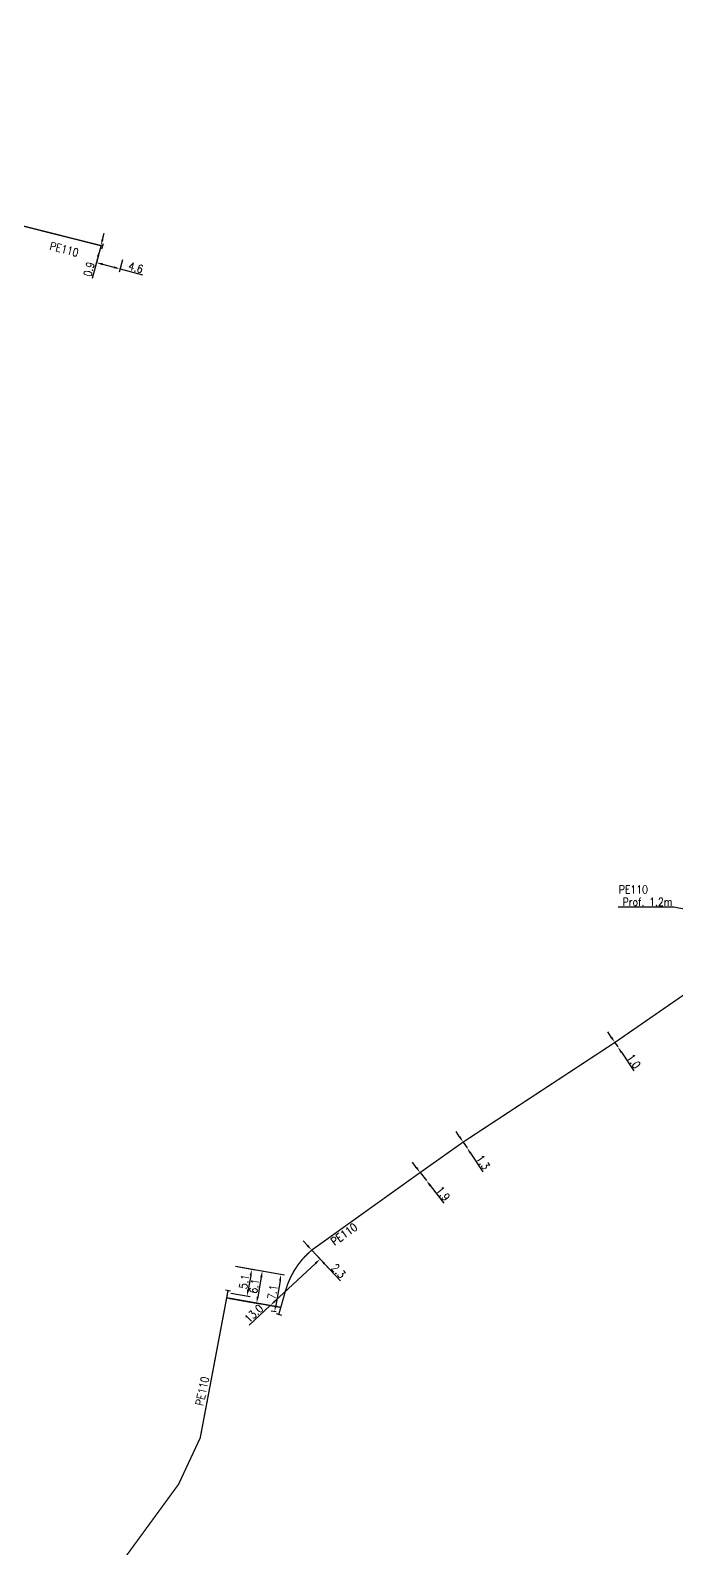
# Model space of a CAD drawing. Header units: millimetres. Extents: x 149999 to 151007, y 125999 to 127005.
# Drawn here: x 150234.9 to 150356, y 126715.6 to 127000.1 of the extents above; entities that cross this region are included whole.
import ezdxf
from ezdxf.enums import TextEntityAlignment as Align

# ---------------------------------------------------------------- set-up
doc = ezdxf.new("R2010")
doc.units = ezdxf.units.MM
doc.header["$PDMODE"] = 34
doc.linetypes.add('L_100_PE', pattern=[14, 10, -1.5, 1, -1.5])
doc.layers.get('0').update_dxf_attribs({"linetype": 'CONTINUOUS'})
doc.layers.get('DEFPOINTS').update_dxf_attribs({"linetype": 'CONTINUOUS'})
doc.layers.add('L_140', color=3, linetype='CONTINUOUS')
doc.layers.add('L_340', color=7, linetype='CONTINUOUS')
doc.styles.get("Standard").update_dxf_attribs({"font": 'romans.shx', "width": 0.85})
doc.dimstyles.get("Standard").update_dxf_attribs({"dimtxt": 1.5, "dimasz": 1.2, "dimexe": 0.625, "dimexo": 0.625, "dimgap": 0.25, "dimtad": 1, "dimdec": 1, "dimzin": 0, "dimdsep": 46, "dimtxsty": 'Standard', "dimcen": -0.5, "dimadec": 0, "dimazin": 0, "dimtfac": 1, "dimtdec": 1, "dimtmove": 0, "dimatfit": 3, "dimfxl": 0, "dimtolj": 1, "dimtzin": 0, "dimarcsym": 0})

# ---------------------------------------------------------------- blocks, each defined once
blk = doc.blocks.new('L_340_07')
at = {"color": 0, "linetype": 'Continuous', "const_width": 0.25, "flags": 128}
blk.add_lwpolyline([(0, 0), (0.35, 0)], dxfattribs=at)
at = {"color": 0, "linetype": 'Continuous', "flags": 128}
blk.add_lwpolyline([(0.35, -0.5), (0.35, 0.5)], dxfattribs=at)
at = {"color": 0, "linetype": 'Continuous', "width": 0.75, "flags": 3}
for tag, p in [('DEF_LEG', (0.72, -3.47)), ('DEF_COUP', (0.72, -5.97)), ('DEF_TYPE', (0.72, -8.47))]:
    blk.add_attdef(tag, text='', height=1.2, dxfattribs=at).set_placement(p, align=Align.MIDDLE)
blk = doc.blocks.new('*D533')
at = {"layer": 'DEFPOINTS', "color": 0, "linetype": 'Continuous', "transparency": 16777216}
for p in [(150248.08, 126959.79), (150252.29, 126957.74), (150251.67, 126955.42)]:
    blk.add_point(p, dxfattribs=at)
at = {"layer": 'L_340', "color": 0, "linetype": 'Continuous', "lineweight": -2, "transparency": 16777216}
for p, q in [((150247.92, 126959.19), (150247.07, 126956.01)), ((150252.13, 126957.13), (150251.51, 126954.82)), ((150248.39, 126956.3), (150250.51, 126955.73)), ((150251.67, 126955.42), (150255.89, 126954.29))]:
    blk.add_line(p, q, dxfattribs=at)
at = {"layer": 'L_340', "color": 0, "linetype": 'Continuous', "transparency": 16777216}
for points in [[(150248.44, 126956.5), (150248.34, 126956.11), (150247.23, 126956.61)], [(150250.56, 126955.93), (150250.46, 126955.54), (150251.67, 126955.42)]]:
    blk.add_solid(points, dxfattribs=at)
at = {"layer": 'L_340', "color": 0, "linetype": 'Continuous', "transparency": 16777216, "insert": (150254.62, 126955.67), "char_height": 1.5, "attachment_point": 5, "rotation": 345.0014}
blk.add_mtext('\\A1;4.6', dxfattribs=at)
blk = doc.blocks.new('*D534')
at = {"layer": 'DEFPOINTS', "color": 0, "linetype": 'Continuous', "transparency": 16777216}
for p in [(150248.08, 126959.79), (150247.85, 126958.93), (150247.85, 126958.93)]:
    blk.add_point(p, dxfattribs=at)
at = {"layer": 'L_340', "color": 0, "linetype": 'Continuous', "lineweight": -2, "transparency": 16777216}
for p, q in [((150248.08, 126959.79), (150247.85, 126958.93)), ((150248.39, 126960.95), (150248.7, 126962.11)), ((150248.68, 126959.63), (150248.68, 126959.63)), ((150247.54, 126957.77), (150246.42, 126953.6)), ((150248.45, 126958.76), (150248.45, 126958.76))]:
    blk.add_line(p, q, dxfattribs=at)
at = {"layer": 'L_340', "color": 0, "linetype": 'Continuous', "transparency": 16777216}
for points in [[(150248.2, 126961.01), (150248.58, 126960.9), (150248.08, 126959.79)], [(150247.34, 126957.82), (150247.73, 126957.71), (150247.85, 126958.93)]]:
    blk.add_solid(points, dxfattribs=at)
at = {"layer": 'L_340', "color": 0, "linetype": 'Continuous', "transparency": 16777216, "insert": (150245.86, 126955.36), "char_height": 1.5, "attachment_point": 5, "rotation": 75.0014}
blk.add_mtext('\\A1;0.9', dxfattribs=at)
blk = doc.blocks.new('*D96')
at = {"layer": 'DEFPOINTS', "color": 0, "linetype": 'Continuous', "transparency": 16777216}
for p in [(150307.91, 126786.11), (150307.91, 126786.11), (150309.06, 126784.61)]:
    blk.add_point(p, dxfattribs=at)
at = {"layer": 'L_140', "color": 0, "linetype": 'Continuous', "lineweight": -2, "transparency": 16777216}
for p, q in [((150307.17, 126787.06), (150306.44, 126788.02)), ((150307.91, 126786.11), (150309.06, 126784.61)), ((150308.4, 126786.49), (150308.4, 126786.49)), ((150309.56, 126784.99), (150309.56, 126784.99)), ((150309.79, 126783.65), (150312.31, 126780.38))]:
    blk.add_line(p, q, dxfattribs=at)
at = {"layer": 'L_140', "color": 0, "linetype": 'Continuous', "transparency": 16777216}
for points in [[(150307.33, 126787.19), (150307.02, 126786.94), (150307.91, 126786.11)], [(150309.95, 126783.78), (150309.63, 126783.53), (150309.06, 126784.61)]]:
    blk.add_solid(points, dxfattribs=at)
at = {"layer": 'L_140', "color": 0, "linetype": 'Continuous', "transparency": 16777216, "insert": (150312.21, 126782.15), "char_height": 1.5, "attachment_point": 5, "rotation": 307.5138}
blk.add_mtext('\\A1;1.9', dxfattribs=at)
blk = doc.blocks.new('*D99')
at = {"layer": 'DEFPOINTS', "color": 0, "linetype": 'Continuous', "transparency": 16777216}
for p in [(150315.96, 126791.81), (150315.96, 126791.81), (150316.68, 126790.73)]:
    blk.add_point(p, dxfattribs=at)
at = {"layer": 'L_140', "color": 0, "linetype": 'Continuous', "lineweight": -2, "transparency": 16777216}
for p, q in [((150315.3, 126792.81), (150314.63, 126793.81)), ((150315.96, 126791.81), (150316.68, 126790.73)), ((150317.34, 126789.73), (150319.66, 126786.24))]:
    blk.add_line(p, q, dxfattribs=at)
at = {"layer": 'L_140', "color": 0, "linetype": 'Continuous', "transparency": 16777216}
for points in [[(150315.46, 126792.92), (150315.13, 126792.7), (150315.96, 126791.81)], [(150317.51, 126789.84), (150317.18, 126789.62), (150316.68, 126790.73)]]:
    blk.add_solid(points, dxfattribs=at)
at = {"layer": 'L_140', "color": 0, "linetype": 'Continuous', "transparency": 16777216, "insert": (150319.67, 126788.04), "char_height": 1.5, "attachment_point": 5, "rotation": 303.5824}
blk.add_mtext('\\A1;1.3', dxfattribs=at)
blk = doc.blocks.new('*D100')
at = {"layer": 'DEFPOINTS', "color": 0, "linetype": 'Continuous', "transparency": 16777216}
for p in [(150344.38, 126810.47), (150344.38, 126810.47), (150344.93, 126809.64)]:
    blk.add_point(p, dxfattribs=at)
at = {"layer": 'L_140', "color": 0, "linetype": 'Continuous', "lineweight": -2, "transparency": 16777216}
for p, q in [((150343.71, 126811.47), (150343.04, 126812.46)), ((150344.38, 126810.47), (150344.93, 126809.64)), ((150345.6, 126808.64), (150347.93, 126805.16))]:
    blk.add_line(p, q, dxfattribs=at)
at = {"layer": 'L_140', "color": 0, "linetype": 'Continuous', "transparency": 16777216}
for points in [[(150343.88, 126811.58), (150343.54, 126811.36), (150344.38, 126810.47)], [(150345.77, 126808.75), (150345.44, 126808.53), (150344.93, 126809.64)]]:
    blk.add_solid(points, dxfattribs=at)
at = {"layer": 'L_140', "color": 0, "linetype": 'Continuous', "transparency": 16777216, "insert": (150347.93, 126806.96), "char_height": 1.5, "attachment_point": 5, "rotation": 303.8101}
blk.add_mtext('\\A1;1.0', dxfattribs=at)
blk = doc.blocks.new('*D687')
at = {"layer": 'DEFPOINTS', "color": 0, "linetype": 'Continuous', "transparency": 16777216}
for p in [(150272.71, 126768.64), (150271.65, 126762.63), (150277.27, 126761.64)]:
    blk.add_point(p, dxfattribs=at)
at = {"layer": 'L_140', "color": 0, "linetype": 'Continuous', "lineweight": -2, "transparency": 16777216}
for p, q in [((150273.32, 126768.53), (150278.94, 126767.54)), ((150278.12, 126766.47), (150277.48, 126762.82)), ((150272.26, 126762.52), (150277.88, 126761.53))]:
    blk.add_line(p, q, dxfattribs=at)
at = {"layer": 'L_140', "color": 0, "linetype": 'Continuous', "transparency": 16777216}
for points in [[(150277.92, 126766.5), (150278.32, 126766.43), (150278.33, 126767.65)], [(150277.28, 126762.86), (150277.67, 126762.79), (150277.27, 126761.64)]]:
    blk.add_solid(points, dxfattribs=at)
at = {"layer": 'L_140', "color": 0, "linetype": 'Continuous', "transparency": 16777216, "insert": (150276.81, 126764.82), "char_height": 1.5, "attachment_point": 5, "rotation": 79.9801}
blk.add_mtext('\\A1;6.1', dxfattribs=at)
blk = doc.blocks.new('*D688')
at = {"layer": 'DEFPOINTS', "color": 0, "linetype": 'Continuous', "transparency": 16777216}
for p in [(150272.71, 126768.64), (150280.62, 126760.03), (150281.51, 126759.87)]:
    blk.add_point(p, dxfattribs=at)
at = {"layer": 'L_340', "color": 0, "linetype": 'Continuous', "lineweight": -2, "transparency": 16777216}
for p, q in [((150273.32, 126768.53), (150282.47, 126766.92)), ((150281.64, 126765.84), (150280.83, 126761.21)), ((150280.9, 126759.98), (150280, 126760.14))]:
    blk.add_line(p, q, dxfattribs=at)
at = {"layer": 'L_340', "color": 0, "linetype": 'Continuous', "transparency": 16777216}
for points in [[(150281.45, 126765.88), (150281.84, 126765.81), (150281.85, 126767.02)], [(150280.63, 126761.25), (150281.02, 126761.18), (150280.62, 126760.03)]]:
    blk.add_solid(points, dxfattribs=at)
at = {"layer": 'L_340', "color": 0, "linetype": 'Continuous', "transparency": 16777216, "insert": (150280.25, 126763.7), "char_height": 1.5, "attachment_point": 5, "rotation": 79.9801}
blk.add_mtext('\\A1;7.1', dxfattribs=at)
blk = doc.blocks.new('*D689')
at = {"layer": 'DEFPOINTS', "color": 0, "linetype": 'Continuous', "transparency": 16777216}
for p in [(150272.71, 126768.64), (150271.83, 126763.62), (150275.47, 126762.97)]:
    blk.add_point(p, dxfattribs=at)
at = {"layer": 'L_340', "color": 0, "linetype": 'Continuous', "lineweight": -2, "transparency": 16777216}
for p, q in [((150273.32, 126768.53), (150276.97, 126767.89)), ((150276.15, 126766.81), (150275.68, 126764.15)), ((150272.45, 126763.51), (150276.08, 126762.86))]:
    blk.add_line(p, q, dxfattribs=at)
at = {"layer": 'L_340', "color": 0, "linetype": 'Continuous', "transparency": 16777216}
for points in [[(150275.95, 126766.85), (150276.34, 126766.78), (150276.36, 126768)], [(150275.48, 126764.19), (150275.87, 126764.12), (150275.47, 126762.97)]]:
    blk.add_solid(points, dxfattribs=at)
at = {"layer": 'L_340', "color": 0, "linetype": 'Continuous', "transparency": 16777216, "insert": (150274.93, 126765.66), "char_height": 1.5, "attachment_point": 5, "rotation": 79.9801}
blk.add_mtext('\\A1;5.1', dxfattribs=at)
blk = doc.blocks.new('*D690')
at = {"layer": 'DEFPOINTS', "color": 0, "linetype": 'Continuous', "transparency": 16777216}
for p in [(150287.59, 126771.57), (150289.15, 126769.89), (150289.15, 126769.89)]:
    blk.add_point(p, dxfattribs=at)
at = {"layer": 'L_140', "color": 0, "linetype": 'Continuous', "lineweight": -2, "transparency": 16777216}
for p, q in [((150286.77, 126772.45), (150285.95, 126773.33)), ((150287.59, 126771.57), (150289.15, 126769.89)), ((150289.97, 126769.01), (150292.95, 126765.81))]:
    blk.add_line(p, q, dxfattribs=at)
at = {"layer": 'L_140', "color": 0, "linetype": 'Continuous', "transparency": 16777216}
for points in [[(150286.91, 126772.59), (150286.62, 126772.31), (150287.59, 126771.57)], [(150290.12, 126769.15), (150289.82, 126768.87), (150289.15, 126769.89)]]:
    blk.add_solid(points, dxfattribs=at)
at = {"layer": 'L_140', "color": 0, "linetype": 'Continuous', "transparency": 16777216, "insert": (150292.6, 126767.65), "char_height": 1.5, "attachment_point": 5, "rotation": 312.9688}
blk.add_mtext('\\A1;2.3', dxfattribs=at)
blk = doc.blocks.new('*D691')
at = {"layer": 'DEFPOINTS', "color": 0, "linetype": 'Continuous', "transparency": 16777216}
for p in [(150289.15, 126769.89), (150292.23, 126766.59), (150279.81, 126761.19)]:
    blk.add_point(p, dxfattribs=at)
at = {"layer": 'L_140', "color": 0, "linetype": 'Continuous', "lineweight": -2, "transparency": 16777216}
for p, q in [((150288.27, 126769.07), (150280.69, 126762.01)), ((150291.8, 126767.04), (150288.73, 126770.35)), ((150279.81, 126761.19), (150275.86, 126757.51))]:
    blk.add_line(p, q, dxfattribs=at)
at = {"layer": 'L_140', "color": 0, "linetype": 'Continuous', "transparency": 16777216}
for points in [[(150288.14, 126769.22), (150288.41, 126768.92), (150289.15, 126769.89)], [(150280.56, 126762.15), (150280.83, 126761.86), (150279.81, 126761.19)]]:
    blk.add_solid(points, dxfattribs=at)
at = {"layer": 'L_140', "color": 0, "linetype": 'Continuous', "transparency": 16777216, "insert": (150276.72, 126759.67), "char_height": 1.5, "attachment_point": 5, "rotation": 42.9688}
blk.add_mtext('\\A1;13.0', dxfattribs=at)

msp = doc.modelspace()

# ---------------------------------------------------------------- linework, layer by layer
at = {"layer": 'L_140', "linetype": 'L_100_PE', "flags": 128}
for points in [[(150716.89, 127000, 0.25, 0.25, 0), (150712.11, 126997, 0.25, 0.25, 0), (150702.24, 126990.93, 0.25, 0.25, 0), (150694.71, 126986.38, 0.25, 0.25, 0), (150686.95, 126981.49, 0.25, 0.25, 0), (150679.14, 126976.58, 0.25, 0.25, 0), (150668.4, 126970.09, 0.25, 0.25, 0), (150660.88, 126965.44, 0.25, 0.25, 0), (150655.59, 126962.32, 0.25, 0.25, 0), (150649.02, 126958.48, 0.25, 0.25, 0), (150642.54, 126954.55, 0.25, 0.25, 0), (150635.39, 126950.07, 0.25, 0.25, 0), (150632.06, 126947.92, 0.25, 0.25, 0), (150627.43, 126945.14, 0.25, 0.25, 0), (150626.71, 126944.69, 0.25, 0.25, 0), (150620.81, 126941.13, 0.25, 0.25, 0), (150616.34, 126938.26, 0.25, 0.25, 0), (150607.6, 126932.77, 0.25, 0.25, 0), (150605.97, 126931.79, 0.25, 0.25, 0), (150589.94, 126922.12, 0.25, 0.25, 0), (150585.34, 126919.71, 0.25, 0.25, 0), (150581.78, 126917.75, 0.25, 0.25, 0), (150580.49, 126917.2, 0.25, 0.25, 0), (150565.39, 126910.77, 0.25, 0.25, 0), (150563.14, 126909.81, 0.25, 0.25, 0), (150553.8, 126905.75, 0.25, 0.25, 0), (150550.45, 126903.82, 0.25, 0.25, 0), (150549.78, 126903.44, 0.25, 0.25, 0), (150544.97, 126901.78, 0.25, 0.25, 0), (150538.14, 126899.15, 0.25, 0.25, 0), (150538.14, 126899.15, 0.25, 0.25, 0), (150535.78, 126898.31, 0.25, 0.25, 0), (150533.34, 126897.5, 0.25, 0.25, 0), (150529.59, 126896.2, 0.25, 0.25, 0), (150522.28, 126892.44, 0.25, 0.25, 0), (150517.51, 126890.47, 0.25, 0.25, 0), (150513.55, 126889.3, 0.25, 0.25, 0), (150509.43, 126887.71, 0.25, 0.25, 0), (150501.35, 126884.5, 0.25, 0.25, 0), (150496.65, 126882.49, 0.25, 0.25, 0), (150491.49, 126879.97, 0.25, 0.25, 0), (150487.84, 126878.13, 0.25, 0.25, 0), (150473.36, 126872.55, 0.25, 0.25, 0), (150461.47, 126866.34, 0.25, 0.25, 0), (150454.62, 126862.82, 0.25, 0.25, 0), (150448.78, 126860.8, 0.25, 0.25, 0), (150428.2, 126853.06, 0.25, 0.25, 0), (150417.27, 126849.6, 0.25, 0.25, 0), (150407.63, 126846.89, 0.25, 0.25, 0), (150392.35, 126841.09, 0.25, 0.25, 0), (150387.65, 126838.64, 0.25, 0.25, 0), (150377.43, 126833.16, 0.25, 0.25, 0), (150377.43, 126833.16, 0.25, 0.25, 0), (150375.05, 126831.56, 0.25, 0.25, 0), (150373.42, 126830.48, 0.25, 0.25, 0), (150370.88, 126828.78, 0.25, 0.25, 0), (150370.88, 126828.78, 0.25, 0.25, 0), (150344.38, 126810.47, 0.25, 0.25, 0), (150315.96, 126791.81, 0.25, 0.25, 0), (150307.91, 126786.11, 0.25, 0.25, 0), (150287.59, 126771.57, 0.25, 0.25, 0), (150287.59, 126771.57, 0.25, 0.25, 0.149463), (150282.71, 126764.08, 0.25, 0.25, 0), (150281.79, 126760.84, 0.25, 0.25, 0), (150281.51, 126759.87, 0, 0, 0)], [(150199.29, 126662.71, 0.25, 0.25, 0), (150200.43, 126663.52, 0.25, 0.25, 0), (150205.07, 126666.74, 0.25, 0.25, 0), (150218.75, 126676.2, 0.25, 0.25, 0), (150218.75, 126676.2, 0.25, 0.25, 0), (150225.8, 126682.26, 0.25, 0.25, 0), (150229.89, 126684.15, 0.25, 0.25, 0.122022), (150232.14, 126685.96, 0.25, 0.25, 0), (150232.14, 126685.96, 0.25, 0.25, 0), (150242.2, 126699.01, 0.25, 0.25, 0), (150245.64, 126704.43, 0.25, 0.25, 0), (150245.64, 126704.43, 0.25, 0.25, 0), (150262.64, 126727.7, 0.25, 0.25, 0), (150266.69, 126736.38, 0.25, 0.25, 0), (150271.65, 126762.63, 0.25, 0.25, 0), (150271.83, 126763.62, 0, 0, 0)]]:
    msp.add_lwpolyline(points, format="xyseb", dxfattribs=at)
at = {"layer": 'L_140', "linetype": 'L_100_PE'}
msp.add_lwpolyline([(150248.08, 126959.79, 0.25, 0.25, 0), (150228.76, 126964.66, 0.25, 0.25, 0)], format="xyseb", dxfattribs=at)
at = {"layer": 'L_140', "linetype": 'L_100_PE', "const_width": 0.25, "flags": 128}
msp.add_lwpolyline([(150271.65, 126762.63), (150279.81, 126761.19), (150281.79, 126760.84)], dxfattribs=at)

# ---------------------------------------------------------------- block references
at = {"layer": 'L_340', "linetype": 'Continuous', "rotation": 344.6595913794301}
msp.add_blockref('L_340_07', (150248.08, 126959.79), dxfattribs=at)
at = {"layer": 'L_340'}
for p, rotation in [((150271.83, 126763.62), 79.29840457623014), ((150281.51, 126759.87), 254.1037019046667)]:
    msp.add_blockref('L_340_07', p, dxfattribs=dict(at, rotation=rotation))

# ---------------------------------------------------------------- texts
at = {"layer": 'L_140', "linetype": 'Continuous', "width": 0.85}
msp.add_text('PE110', height=1.5, rotation=345.2803, dxfattribs=at).set_placement((150238.38, 126959.07))
msp.add_text('PE110', height=1.5, dxfattribs=at).set_placement((150347.85, 126839.14), align=Align.MIDDLE)
for rotation, p in [(35.587, (150293.65, 126774.55)), (77.8017, (150267.07, 126745.15))]:
    msp.add_text('PE110', height=1.5, rotation=rotation, dxfattribs=at).set_placement(p, align=Align.MIDDLE)
at = {"layer": 'L_140', "linetype": 'Continuous', "insert": (150355.18, 126836.07), "char_height": 1.5, "attachment_point": 9}
msp.add_mtext('Prof. 1.2m', dxfattribs=at)

# ---------------------------------------------------------------- dimensions: what is measured, and where the dimension line sits
at = {"layer": 'L_140', "linetype": 'Continuous'}
for base, p1, p2, angle, picture, middle in [((150344.38, 126810.47), (150344.93, 126809.64), (150344.38, 126810.47), 123.8101, '*D100', (150347.1, 126806.4)), ((150315.96, 126791.81), (150316.68, 126790.73), (150315.96, 126791.81), 123.5824, '*D99', (150318.83, 126787.48)), ((150307.91, 126786.11), (150309.06, 126784.61), (150307.91, 126786.11), 127.5138, '*D96', (150311.42, 126781.54)), ((150289.15, 126769.89), (150287.59, 126771.57), (150289.15, 126769.89), 132.9688, '*D690', (150291.87, 126766.97)), ((150277.27, 126761.64), (150272.71, 126768.64), (150271.65, 126762.63), 259.9801, '*D687', (150277.8, 126764.64))]:
    dim = msp.add_linear_dim(base=base, p1=p1, p2=p2, angle=angle, dimstyle='Standard', dxfattribs=at)
    dim.commit()
    dim.dimension.update_dxf_attribs({"geometry": picture, "text_midpoint": middle, "dimtype": 160})
dim = msp.add_linear_dim(base=(150289.15, 126769.89), p1=(150279.81, 126761.19), p2=(150292.23, 126766.59), angle=222.9688, text='13.0', dimstyle='Standard', dxfattribs=at)
dim.commit()
dim.dimension.update_dxf_attribs({"geometry": '*D691', "text_midpoint": (150277.4, 126758.94), "dimtype": 160})
at = {"layer": 'L_340', "linetype": 'Continuous'}
for base, p1, p2, angle, picture, middle in [((150247.85, 126958.93), (150248.08, 126959.79), (150247.85, 126958.93), 75.0014, '*D534', (150246.82, 126955.1)), ((150251.67, 126955.42), (150248.08, 126959.79), (150252.29, 126957.74), 165.0014, '*D533', (150254.36, 126954.7)), ((150275.47, 126762.97), (150272.71, 126768.64), (150271.83, 126763.62), 259.9801, '*D689', (150275.91, 126765.48)), ((150280.62, 126760.03), (150272.71, 126768.64), (150281.51, 126759.87), 259.9801, '*D688', (150281.23, 126763.53))]:
    dim = msp.add_linear_dim(base=base, p1=p1, p2=p2, angle=angle, dimstyle='Standard', dxfattribs=at)
    dim.commit()
    dim.dimension.update_dxf_attribs({"geometry": picture, "text_midpoint": middle, "dimtype": 160})

# ---------------------------------------------------------------- leaders
at = {"layer": 'L_140', "linetype": 'Continuous', "annotation_type": 0, "has_hookline": 1, "hookline_direction": 1, "text_width": 10.2}
msp.add_leader([(150371.99, 126832.6), (150355.43, 126835.82)], dimstyle='Standard', dxfattribs=at)

doc.saveas('drawing.dxf')
